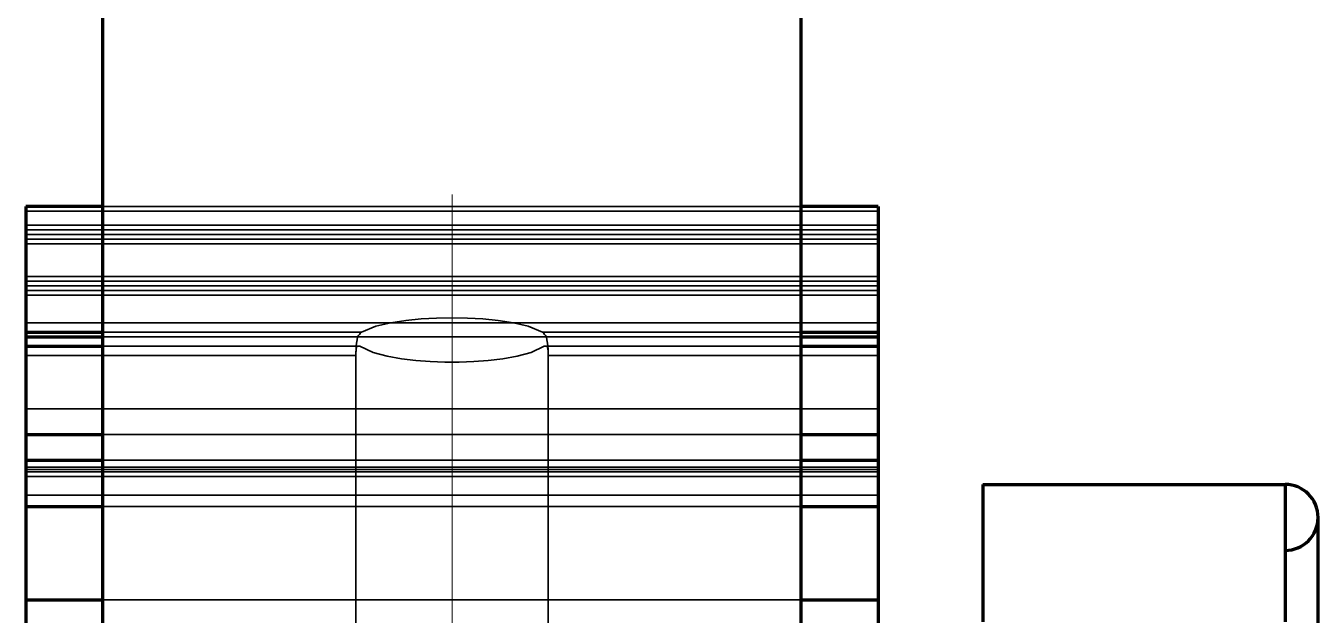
# Model space of a CAD drawing. Header units: millimetres. Extents: x 0 to 2208, y 0 to 420.
# Drawn here: x 187.871 to 192.571, y 219.485 to 221.63 of the extents above; entities that cross this region are included whole.
import ezdxf

# ---------------------------------------------------------------- set-up
doc = ezdxf.new("R2010")
doc.units = ezdxf.units.MM
doc.linetypes.add('IRAM-E-TRAZOS', pattern=[5, 4, -1])
doc.linetypes.add('IRAM-F-TRAZO-PUNTO', pattern=[20, 15, -2, 1, -2])
for name, color, linetype, lineweight in [('01-VISIBLE', 7, 'CONTINUOUS', 70), ('02-OCULTA', 4, 'IRAM-E-TRAZOS', 35), ('03-EJE', 1, 'IRAM-F-TRAZO-PUNTO', 18)]:
    doc.layers.add(name, color=color, linetype=linetype, lineweight=lineweight)

msp = doc.modelspace()

# ---------------------------------------------------------------- linework, layer by layer
at = {"layer": '01-VISIBLE'}
for p, q in [((188.1509, 191.8159), (188.1509, 232.728)), ((190.6909, 191.8159), (190.6909, 232.728)), ((188.1509, 220.9721), (187.8709, 220.9721)), ((187.8709, 220.9721), (187.8709, 220.5151)), ((190.9709, 220.9721), (190.6909, 220.9721)), ((190.9709, 220.9721), (190.9709, 220.5151)), ((187.8709, 220.5151), (188.1509, 220.5151)), ((187.8709, 220.5151), (187.8709, 220.4981)), ((187.8709, 220.4981), (187.8709, 220.4641)), ((187.8709, 220.4981), (188.1509, 220.4981)), ((190.6909, 220.5151), (190.9709, 220.5151)), ((190.6909, 220.4981), (190.9709, 220.4981)), ((190.9709, 220.5151), (190.9709, 220.4981)), ((190.9709, 220.4981), (190.9709, 220.4641)), ((187.8709, 220.4641), (187.8709, 220.1421)), ((187.8709, 220.4641), (188.1509, 220.4641)), ((190.6909, 220.4641), (190.9709, 220.4641)), ((190.9709, 220.4641), (190.9709, 220.1421)), ((187.8709, 220.1421), (187.8709, 220.0491)), ((187.8709, 220.1421), (188.1509, 220.1421)), ((190.6909, 220.1421), (190.9709, 220.1421)), ((190.9709, 220.1421), (190.9709, 220.0491)), ((187.8709, 220.0491), (187.8709, 219.8801)), ((187.8709, 220.0491), (188.1509, 220.0491)), ((190.6909, 220.0491), (190.9709, 220.0491)), ((190.9709, 220.0491), (190.9709, 219.8801)), ((191.3509, 219.9611), (192.4509, 219.9611)), ((187.8709, 219.8801), (187.8709, 219.5411)), ((187.8709, 219.8801), (188.1509, 219.8801)), ((190.6909, 219.8801), (190.9709, 219.8801)), ((190.9709, 219.8801), (190.9709, 219.5411)), ((187.8709, 219.5411), (187.8709, 219.3551)), ((187.8709, 219.5411), (188.1509, 219.5411)), ((190.6909, 219.5411), (190.9709, 219.5411)), ((190.9709, 219.5411), (190.9709, 219.3551))]:
    msp.add_line(p, q, dxfattribs=at)
for points in [[(191.3509, 219.9611), (191.3509, 219.9111), (191.3509, 219.8611), (191.3509, 219.8111), (191.3509, 219.7611), (191.3509, 219.7111), (191.3509, 219.6611), (191.3509, 219.6111), (191.3509, 219.5611), (191.3509, 219.5111), (191.3509, 219.4611)], [(192.4509, 219.9611), (192.4509, 219.9111), (192.4509, 219.8611), (192.4509, 219.8111), (192.4509, 219.7611), (192.4509, 219.7111), (192.4509, 219.6611), (192.4509, 219.6111), (192.4509, 219.5611), (192.4509, 219.5111), (192.4509, 219.4611)], [(192.5709, 219.4402), (192.5709, 219.4903), (192.5709, 219.5404), (192.5709, 219.5905), (192.5709, 219.6407), (192.5709, 219.6908), (192.5709, 219.7409), (192.5709, 219.791), (192.5709, 219.8411)], [(192.5709, 219.4402), (192.5709, 219.4903), (192.5709, 219.5404), (192.5709, 219.5905), (192.5709, 219.6407), (192.5709, 219.6908), (192.5709, 219.7409), (192.5709, 219.791), (192.5709, 219.8411)]]:
    msp.add_lwpolyline(points, dxfattribs=at)
msp.add_arc((192.4509, 219.8411), 0.12, -90, 90, dxfattribs=at)
at = {"layer": '02-OCULTA'}
for p, q in [((188.1509, 232.728), (188.1509, 191.8159)), ((190.6909, 232.728), (190.6909, 191.8159)), ((190.9709, 220.9721), (187.8709, 220.9721)), ((187.8709, 220.9551), (187.8709, 220.9721)), ((187.8709, 220.9041), (187.8709, 220.9551)), ((190.9709, 220.9551), (187.8709, 220.9551)), ((190.6909, 220.9721), (188.1509, 220.9721)), ((190.9709, 220.9551), (190.9709, 220.9721)), ((190.9709, 220.9041), (190.9709, 220.9551)), ((187.8709, 220.8881), (187.8709, 220.9041)), ((187.8709, 220.9041), (190.9709, 220.9041)), ((190.9709, 220.8881), (190.9709, 220.9041)), ((187.8709, 220.8711), (187.8709, 220.8881)), ((187.8709, 220.8881), (190.9709, 220.8881)), ((187.8709, 220.8881), (190.9709, 220.8881)), ((187.8709, 220.8541), (187.8709, 220.8711)), ((187.8709, 220.8711), (190.9709, 220.8711)), ((187.8709, 220.8711), (190.9709, 220.8711)), ((187.8709, 220.8371), (187.8709, 220.8541)), ((187.8709, 220.8541), (190.9709, 220.8541)), ((187.8709, 220.8541), (190.9709, 220.8541)), ((190.9709, 220.8711), (190.9709, 220.8881)), ((190.9709, 220.8541), (190.9709, 220.8711)), ((190.9709, 220.8371), (190.9709, 220.8541)), ((187.8709, 220.7181), (187.8709, 220.8371)), ((187.8709, 220.8371), (190.9709, 220.8371)), ((190.9709, 220.7181), (190.9709, 220.8371)), ((187.8709, 220.7011), (187.8709, 220.7181)), ((187.8709, 220.7181), (190.9709, 220.7181)), ((190.9709, 220.7011), (190.9709, 220.7181)), ((187.8709, 220.6841), (187.8709, 220.7011)), ((187.8709, 220.7011), (190.9709, 220.7011)), ((187.8709, 220.7011), (190.9709, 220.7011)), ((187.8709, 220.6671), (187.8709, 220.6841)), ((187.8709, 220.6841), (190.9709, 220.6841)), ((187.8709, 220.6841), (190.9709, 220.6841)), ((187.8709, 220.6501), (187.8709, 220.6671)), ((187.8709, 220.6671), (190.9709, 220.6671)), ((187.8709, 220.6671), (190.9709, 220.6671)), ((190.9709, 220.6841), (190.9709, 220.7011)), ((190.9709, 220.6671), (190.9709, 220.6841)), ((190.9709, 220.6501), (190.9709, 220.6671)), ((187.8709, 220.5491), (187.8709, 220.6501)), ((187.8709, 220.6501), (190.9709, 220.6501)), ((190.9709, 220.5491), (190.9709, 220.6501)), ((187.8709, 220.4981), (187.8709, 220.5491)), ((187.8709, 220.5491), (190.9709, 220.5491)), ((190.9709, 220.4981), (190.9709, 220.5491)), ((187.8709, 220.2361), (187.8709, 220.4981)), ((187.8709, 220.4981), (190.9709, 220.4981)), ((188.1509, 220.5151), (189.0918, 220.5151)), ((188.1509, 220.4981), (189.0776, 220.4981)), ((189.7501, 220.5151), (190.6909, 220.5151)), ((189.7643, 220.4981), (190.6909, 220.4981)), ((190.9709, 220.2361), (190.9709, 220.4981)), ((187.8709, 220.4641), (187.8709, 220.4301)), ((187.8709, 220.4301), (187.8709, 220.4641)), ((187.8709, 220.4641), (189.0747, 220.4641)), ((187.8709, 220.4301), (189.0709, 220.4301)), ((188.1509, 220.4641), (189.0861, 220.4641)), ((189.0709, 218.3311), (189.0709, 220.4301)), ((189.7557, 220.4641), (190.6909, 220.4641)), ((189.7672, 220.4641), (190.9709, 220.4641)), ((189.7709, 220.4301), (190.9709, 220.4301)), ((189.7709, 218.3311), (189.7709, 220.4301)), ((190.9709, 220.4641), (190.9709, 220.4301)), ((190.9709, 220.4301), (190.9709, 220.4641)), ((187.8709, 220.0151), (187.8709, 220.2361)), ((187.8709, 220.2361), (190.9709, 220.2361)), ((190.9709, 220.0151), (190.9709, 220.2361)), ((188.1509, 220.1421), (190.6909, 220.1421)), ((187.8709, 220.0071), (187.8709, 220.0241)), ((187.8709, 220.0241), (187.8709, 219.9901)), ((187.8709, 220.0241), (190.9709, 220.0241)), ((187.8709, 219.9221), (187.8709, 220.0151)), ((187.8709, 220.0151), (190.9709, 220.0151)), ((187.8709, 218.5001), (187.8709, 220.0071)), ((187.8709, 220.0071), (190.9709, 220.0071)), ((187.8709, 220.0071), (190.9709, 220.0071)), ((188.1509, 220.0491), (190.6909, 220.0491)), ((190.9709, 220.0071), (190.9709, 220.0241)), ((190.9709, 220.0241), (190.9709, 219.9901)), ((190.9709, 219.9221), (190.9709, 220.0151)), ((190.9709, 218.5001), (190.9709, 220.0071)), ((187.8709, 219.9901), (187.8709, 219.9221)), ((187.8709, 219.9901), (190.9709, 219.9901)), ((190.9709, 219.9901), (190.9709, 219.9221)), ((187.8709, 219.9221), (190.9709, 219.9221)), ((187.8709, 219.9221), (190.9709, 219.9221)), ((188.1509, 219.8801), (190.6909, 219.8801)), ((188.1509, 219.5411), (190.6909, 219.5411))]:
    msp.add_line(p, q, dxfattribs=at)
for points in [[(189.0918, 220.5151), (189.1434, 220.5364), (189.1979, 220.5493), (189.2533, 220.5577), (189.309, 220.5633), (189.3649, 220.5664), (189.4209, 220.5675)], [(189.4209, 220.5675), (189.4769, 220.5664), (189.5329, 220.5633), (189.5886, 220.5577), (189.644, 220.5493), (189.6984, 220.5364), (189.7501, 220.5151)], [(189.0709, 220.4301), (189.0711, 220.4415), (189.0717, 220.4529), (189.0726, 220.4643), (189.0739, 220.4756), (189.0756, 220.4869), (189.0776, 220.4981)], [(189.0776, 220.4981), (189.0796, 220.5012), (189.0818, 220.5042), (189.0841, 220.5071), (189.0865, 220.5099), (189.0891, 220.5125), (189.0918, 220.5151)], [(189.7501, 220.5151), (189.7528, 220.5125), (189.7553, 220.5099), (189.7578, 220.5071), (189.7601, 220.5042), (189.7623, 220.5012), (189.7643, 220.4981)], [(189.7643, 220.4981), (189.7663, 220.4869), (189.768, 220.4756), (189.7693, 220.4643), (189.7702, 220.4529), (189.7707, 220.4415), (189.7709, 220.4301)], [(189.0747, 220.4641), (189.0735, 220.4585), (189.0726, 220.4529), (189.0719, 220.4472), (189.0714, 220.4415), (189.071, 220.4358), (189.0709, 220.4301)], [(189.0747, 220.4641), (189.0766, 220.4641), (189.0785, 220.4641), (189.0804, 220.4641), (189.0823, 220.4641), (189.0842, 220.4641), (189.0861, 220.4641)], [(189.7557, 220.4641), (189.7082, 220.4416), (189.6573, 220.4276), (189.6053, 220.4183), (189.5528, 220.4121), (189.5001, 220.4083), (189.4473, 220.4064), (189.3945, 220.4064), (189.3417, 220.4083), (189.2891, 220.4121), (189.2366, 220.4183), (189.1846, 220.4276), (189.1337, 220.4416), (189.0861, 220.4641)], [(189.7557, 220.4641), (189.7577, 220.4641), (189.7596, 220.4641), (189.7615, 220.4641), (189.7634, 220.4641), (189.7653, 220.4641), (189.7672, 220.4641)], [(189.7709, 220.4301), (189.7708, 220.4358), (189.7705, 220.4415), (189.77, 220.4472), (189.7693, 220.4529), (189.7683, 220.4585), (189.7672, 220.4641)], [(191.3509, 219.4611), (191.3509, 219.5111), (191.3509, 219.5611), (191.3509, 219.6111), (191.3509, 219.6611), (191.3509, 219.7111), (191.3509, 219.7611), (191.3509, 219.8111), (191.3509, 219.8611), (191.3509, 219.9111), (191.3509, 219.9611)], [(192.4509, 219.4611), (192.4509, 219.5111), (192.4509, 219.5611), (192.4509, 219.6111), (192.4509, 219.6611), (192.4509, 219.7111), (192.4509, 219.7611), (192.4509, 219.8111), (192.4509, 219.8611), (192.4509, 219.9111), (192.4509, 219.9611)], [(192.4509, 219.7211), (192.4509, 219.6709), (192.4509, 219.6206), (192.4509, 219.5704), (192.4509, 219.5202), (192.4509, 219.4699)], [(192.4509, 219.4699), (192.4509, 219.5202), (192.4509, 219.5704), (192.4509, 219.6206), (192.4509, 219.6709), (192.4509, 219.7211)]]:
    msp.add_lwpolyline(points, dxfattribs=at)
at = {"layer": '03-EJE'}
msp.add_line((189.4209, 146.0159), (189.4209, 221.2721), dxfattribs=at)

doc.saveas('drawing.dxf')
